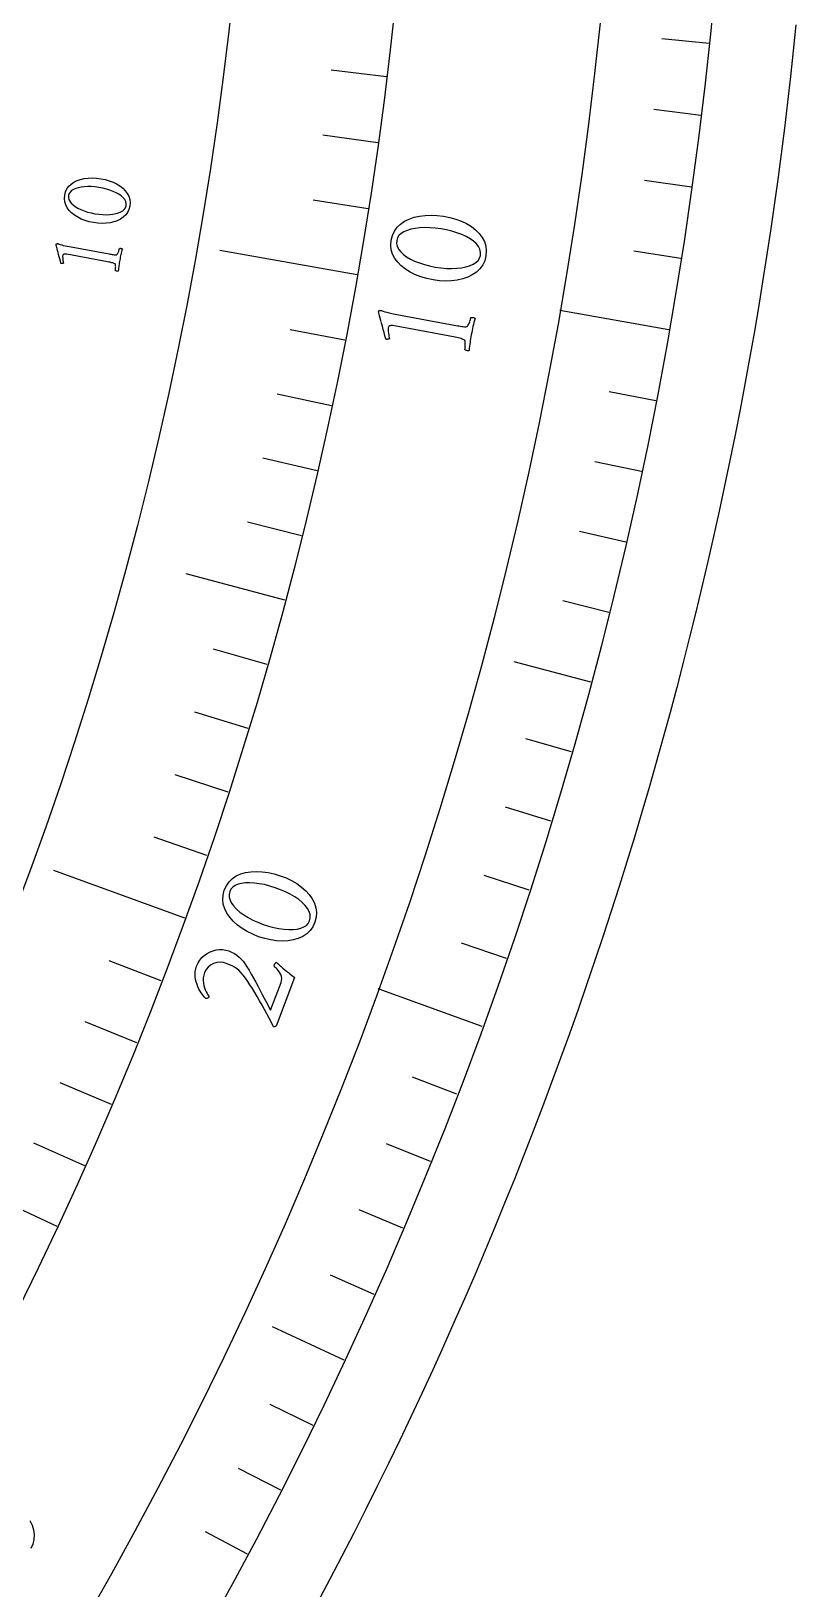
# Model space of a CAD drawing. Header units: millimetres. Extents: x -60 to 60, y -60 to 77.
# Drawn here: x 48.84 to 59.71, y -28.1 to -5.97 of the extents above; entities that cross this region are included whole.
import ezdxf

# ---------------------------------------------------------------- set-up
doc = ezdxf.new("R2010")
doc.units = ezdxf.units.MM
for name, color, linetype in [('CUT_OUTER', 1, 'Continuous'), ('ENGRAVE', 7, 'Continuous'), ('ENGRAVE_FINE', 8, 'Continuous'), ('TEXT', 5, 'Continuous')]:
    doc.layers.add(name, color=color, linetype=linetype)

msp = doc.modelspace()

# ---------------------------------------------------------------- linework, layer by layer
at = {"layer": 'CUT_OUTER'}
msp.add_lwpolyline([(59.7111, -5.881), (59.6739, -6.2473), (59.6344, -6.6133), (59.5927, -6.9791), (59.5488, -7.3446), (59.5026, -7.7099), (59.4542, -8.0748), (59.4035, -8.4395), (59.3506, -8.8038), (59.2955, -9.1678), (59.2381, -9.5315), (59.1785, -9.8948), (59.1167, -10.2577), (59.0526, -10.6203), (58.9863, -10.9824), (58.9178, -11.3441), (58.8471, -11.7054), (58.7742, -12.0663), (58.699, -12.4267), (58.6217, -12.7866), (58.5421, -13.1461), (58.4604, -13.505), (58.3764, -13.8635), (58.2902, -14.2214), (58.2019, -14.5788), (58.1113, -14.9357), (58.0186, -15.2919), (57.9237, -15.6476), (57.8266, -16.0028), (57.7273, -16.3573), (57.6258, -16.7112), (57.5222, -17.0645), (57.4164, -17.4171), (57.3085, -17.7691), (57.1984, -18.1204), (57.0861, -18.471), (56.9717, -18.8209), (56.8551, -19.1701), (56.7364, -19.5186), (56.6156, -19.8664), (56.4926, -20.2134), (56.3676, -20.5596), (56.2403, -20.9051), (56.111, -21.2498), (55.9796, -21.5937), (55.846, -21.9368), (55.7104, -22.279), (55.5726, -22.6204), (55.4328, -22.961), (55.2908, -23.3007), (55.1468, -23.6395), (55.0007, -23.9775), (54.8526, -24.3145), (54.7024, -24.6506), (54.5501, -24.9858), (54.3957, -25.32), (54.2394, -25.6533), (54.0809, -25.9856), (53.9205, -26.317), (53.758, -26.6473), (53.5935, -26.9767), (53.4269, -27.305), (53.2584, -27.6323), (53.0878, -27.9586), (52.9153, -28.2838)], dxfattribs=at)
at = {"layer": 'ENGRAVE'}
for points in [[(53.4751, -9.4291), (51.5251, -9.0853)], [(57.9067, -10.2105), (56.3556, -9.937)], [(52.4498, -14.0539), (51.0472, -13.6781)], [(56.7964, -15.2186), (55.7098, -14.9274)], [(51.0253, -18.5717), (49.1647, -17.8945)], [(55.2539, -20.1108), (53.7739, -19.5721)], [(49.2125, -22.9482), (47.8966, -22.3345)], [(53.2909, -24.85), (52.2713, -24.3745)]]:
    msp.add_lwpolyline(points, dxfattribs=at)
for radius in [58.8, 58.8, 57.225, 54.3, 54.3, 51.99]:
    msp.add_circle((0, 0), radius, dxfattribs=at)
at = {"layer": 'ENGRAVE_FINE'}
for points in [[(58.4779, -6.1463), (57.8066, -6.0757)], [(53.8953, -6.6175), (53.1092, -6.521)], [(58.3617, -7.1659), (57.6917, -7.0837)], [(53.7716, -7.5571), (52.9873, -7.4469)], [(58.2278, -8.1834), (57.5593, -8.0894)], [(53.6315, -8.4944), (52.8492, -8.3705)], [(58.0761, -9.1983), (57.4094, -9.0928)], [(53.3024, -10.3609), (52.5249, -10.2098)], [(53.1134, -11.2896), (52.3387, -11.1249)], [(57.7197, -11.2196), (57.0571, -11.0908)], [(52.9083, -12.2148), (52.1366, -12.0367)], [(57.5151, -12.2252), (56.8548, -12.0849)], [(52.6871, -13.1364), (51.9186, -12.9448)], [(57.293, -13.2271), (56.6353, -13.0753)], [(57.0534, -14.225), (56.3984, -14.0617)], [(52.1965, -14.9671), (51.4352, -14.7488)], [(51.9273, -15.8758), (51.17, -15.6442)], [(56.5222, -16.2075), (55.8733, -16.0214)], [(51.6424, -16.7796), (50.8891, -16.5349)], [(56.2307, -17.1915), (55.5852, -16.9941)], [(51.3417, -17.6784), (50.5928, -17.4205)], [(55.9221, -18.1702), (55.2802, -17.9616)], [(55.5965, -19.1434), (54.9583, -18.9236)], [(50.6934, -19.4594), (49.954, -19.1756)], [(50.3461, -20.3411), (49.6118, -20.0444)], [(49.9834, -21.2167), (49.2544, -20.9072)], [(54.8945, -21.072), (54.2644, -20.8301)], [(49.6055, -22.0858), (48.882, -21.7637)], [(54.5184, -22.0269), (53.8926, -21.774)], [(54.1257, -22.975), (53.5043, -22.7112)], [(53.7165, -23.9161), (53.0998, -23.6416)], [(52.8491, -25.7762), (52.2424, -25.4803)], [(52.3912, -26.6946), (51.7898, -26.3882)], [(51.9173, -27.6049), (51.3213, -27.288)]]:
    msp.add_lwpolyline(points, dxfattribs=at)
at = {"layer": 'TEXT'}
for points in [[(49.3209, -8.2993), (49.3329, -8.2518), (49.3521, -8.2096), (49.3786, -8.1725), (49.4122, -8.1406), (49.4518, -8.1138), (49.4959, -8.092), (49.5446, -8.0752), (49.5978, -8.0634), (49.6542, -8.0565), (49.7123, -8.0544), (49.7722, -8.0572), (49.8338, -8.0649), (49.8948, -8.0771), (49.9524, -8.0935), (50.0069, -8.1141), (50.0581, -8.139), (50.1048, -8.1676), (50.1456, -8.1996), (50.1806, -8.2349), (50.2098, -8.2735), (50.2316, -8.3151), (50.2448, -8.3592), (50.2494, -8.4058), (50.2453, -8.4548), (50.2333, -8.5013), (50.2139, -8.543), (50.1871, -8.58), (50.1528, -8.6123), (50.1125, -8.6397), (50.0678, -8.6619), (50.0187, -8.6792), (49.9652, -8.6913), (49.9086, -8.6983), (49.8504, -8.7002), (49.7904, -8.697), (49.7289, -8.6886), (49.6681, -8.6757), (49.6106, -8.6586), (49.5564, -8.6374), (49.5055, -8.6121), (49.4591, -8.5831), (49.4187, -8.551), (49.3842, -8.5155), (49.3557, -8.4769), (49.3343, -8.4356), (49.3214, -8.3922), (49.3169, -8.3468), (49.3209, -8.2993)], [(49.375, -8.3009), (49.3736, -8.3302), (49.3794, -8.3586), (49.3925, -8.3861), (49.4128, -8.4127), (49.4392, -8.438), (49.4707, -8.4616), (49.5074, -8.4837), (49.5491, -8.5041), (49.5949, -8.5225), (49.6438, -8.5384), (49.6957, -8.5518), (49.7507, -8.5628), (49.8056, -8.5708), (49.8587, -8.5754), (49.9101, -8.5767), (49.9596, -8.5746), (50.0061, -8.5694), (50.0483, -8.5612), (50.0862, -8.5501), (50.1197, -8.536), (50.1477, -8.5191), (50.169, -8.4995), (50.1835, -8.477), (50.1914, -8.4518), (50.193, -8.4201), (50.187, -8.39), (50.1734, -8.3615), (50.1521, -8.3345), (50.1243, -8.3093), (50.0914, -8.286), (50.0532, -8.2646), (50.0098, -8.2451), (49.9625, -8.2278), (49.9128, -8.2127), (49.8606, -8.2001), (49.8059, -8.1897), (49.7505, -8.182), (49.6975, -8.1777), (49.6468, -8.1766), (49.5985, -8.1788), (49.5536, -8.1841), (49.5128, -8.1924), (49.4763, -8.2035), (49.4441, -8.2176), (49.4171, -8.2345), (49.3967, -8.254), (49.3826, -8.2761), (49.375, -8.3009)], [(53.9608, -8.9393), (53.978, -8.8705), (54.0057, -8.8093), (54.044, -8.7555), (54.0928, -8.7091), (54.1502, -8.6701), (54.2142, -8.6382), (54.2849, -8.6136), (54.3622, -8.5961), (54.4441, -8.5858), (54.5286, -8.5825), (54.6158, -8.5862), (54.7055, -8.5969), (54.7942, -8.6143), (54.8782, -8.6378), (54.9575, -8.6674), (55.0322, -8.7032), (55.1002, -8.7445), (55.1598, -8.7908), (55.2109, -8.8421), (55.2535, -8.8982), (55.2855, -8.9587), (55.3049, -9.0228), (55.3117, -9.0907), (55.3059, -9.1621), (55.2887, -9.2298), (55.2606, -9.2907), (55.2216, -9.3447), (55.1717, -9.3918), (55.1132, -9.4318), (55.0483, -9.4643), (54.9769, -9.4894), (54.899, -9.5072), (54.8167, -9.5175), (54.732, -9.5203), (54.6449, -9.5156), (54.5553, -9.5035), (54.4669, -9.4847), (54.3833, -9.4599), (54.3044, -9.4291), (54.2303, -9.3925), (54.1628, -9.3505), (54.1039, -9.3038), (54.0537, -9.2525), (54.0121, -9.1965), (53.9808, -9.1367), (53.9619, -9.074), (53.9552, -9.0081), (53.9608, -8.9393)], [(54.0395, -8.9415), (54.0376, -8.984), (54.0462, -9.0251), (54.0653, -9.0649), (54.0949, -9.1034), (54.1334, -9.14), (54.1794, -9.1743), (54.2327, -9.2062), (54.2934, -9.2358), (54.3601, -9.2623), (54.4312, -9.2854), (54.5068, -9.3048), (54.5868, -9.3207), (54.6667, -9.3321), (54.744, -9.3387), (54.8187, -9.3405), (54.8907, -9.3374), (54.9584, -9.3297), (55.0197, -9.3177), (55.0747, -9.3014), (55.1235, -9.2809), (55.1642, -9.2562), (55.1951, -9.2274), (55.2162, -9.1947), (55.2275, -9.158), (55.2298, -9.1118), (55.2209, -9.0679), (55.201, -9.0264), (55.1699, -8.9873), (55.1294, -8.9507), (55.0814, -8.917), (55.0257, -8.8861), (54.9625, -8.8579), (54.8936, -8.8329), (54.8212, -8.8113), (54.7452, -8.7932), (54.6657, -8.7784), (54.585, -8.7676), (54.5078, -8.7615), (54.4342, -8.7602), (54.364, -8.7636), (54.2986, -8.7715), (54.2394, -8.7837), (54.1864, -8.8), (54.1395, -8.8205), (54.1005, -8.8451), (54.0708, -8.8734), (54.0504, -8.9055), (54.0395, -8.9415)], [(49.93, -9.2453), (49.3512, -9.1381), (49.3369, -9.1359), (49.3249, -9.135), (49.3151, -9.1353), (49.3075, -9.1368), (49.3017, -9.1397), (49.2971, -9.1441), (49.2937, -9.1499), (49.2916, -9.1571), (49.2906, -9.1663), (49.2906, -9.1779), (49.2915, -9.192), (49.2934, -9.2084), (49.2958, -9.2251), (49.298, -9.2397), (49.3002, -9.2522), (49.3022, -9.2626), (49.2957, -9.2673), (49.289, -9.2703), (49.2821, -9.2715), (49.2749, -9.271), (49.2748, -9.271), (49.2745, -9.2709), (49.274, -9.2708), (49.2734, -9.2707), (49.2708, -9.27), (49.2688, -9.2691), (49.2674, -9.2679), (49.2666, -9.2664), (49.2588, -9.2351), (49.2508, -9.2041), (49.2427, -9.1733), (49.2344, -9.1427), (49.2264, -9.1136), (49.2191, -9.0871), (49.2126, -9.0632), (49.2068, -9.0418), (49.2021, -9.0242), (49.1988, -9.0114), (49.1968, -9.0034), (49.1963, -9.0002), (49.1968, -8.9974), (49.198, -8.9941), (49.2001, -8.9916), (49.2033, -8.9898), (49.2074, -8.9888), (49.2119, -8.9882), (49.216, -8.9878), (49.2196, -8.9874), (49.2229, -8.9872), (49.2251, -8.9879), (49.2316, -8.9903), (49.2425, -8.9941), (49.2578, -8.9995), (49.2771, -9.0057), (49.3004, -9.0118), (49.3275, -9.0179), (49.3586, -9.0239), (49.9509, -9.1322), (49.9667, -9.1351), (49.982, -9.1377), (49.9968, -9.1402), (50.0111, -9.1425), (50.0245, -9.1442), (50.0368, -9.1451), (50.0478, -9.1451), (50.0578, -9.1442), (50.0618, -9.1423), (50.066, -9.1384), (50.0704, -9.1325), (50.075, -9.1245), (50.0795, -9.1153), (50.0835, -9.1057), (50.0872, -9.0957), (50.0904, -9.0854), (50.0932, -9.0757), (50.0954, -9.0675), (50.097, -9.0608), (50.0981, -9.0556), (50.1019, -9.0543), (50.1068, -9.0536), (50.1127, -9.0536), (50.1195, -9.0542), (50.1263, -9.0555), (50.1318, -9.0574), (50.1361, -9.0599), (50.1391, -9.0631), (50.1338, -9.0845), (50.1287, -9.105), (50.1239, -9.1245), (50.1193, -9.1432), (50.1149, -9.1618), (50.1106, -9.1812), (50.1065, -9.2014), (50.1025, -9.2224), (50.0989, -9.2426), (50.0958, -9.2619), (50.0931, -9.2804), (50.0908, -9.298), (50.0887, -9.3158), (50.0864, -9.3349), (50.084, -9.3553), (50.0814, -9.377), (50.0774, -9.3789), (50.0725, -9.3797), (50.0667, -9.3795), (50.0599, -9.3783), (50.0532, -9.3764), (50.0478, -9.3743), (50.0435, -9.3719), (50.0404, -9.3693), (50.0412, -9.3641), (50.0421, -9.3572), (50.0429, -9.3488), (50.0438, -9.3387), (50.0444, -9.3279), (50.0446, -9.3174), (50.0442, -9.307), (50.0433, -9.2967), (50.0418, -9.2877), (50.0398, -9.2809), (50.0372, -9.2762), (50.0339, -9.2737), (50.025, -9.2693), (50.0147, -9.2652), (50.003, -9.2614), (49.9899, -9.2579), (49.9758, -9.2547), (49.9611, -9.2515), (49.9459, -9.2484), (49.93, -9.2453)], [(54.847, -10.3134), (54.0055, -10.1551), (53.9848, -10.1518), (53.9672, -10.1504), (53.953, -10.1508), (53.9419, -10.153), (53.9334, -10.1571), (53.9267, -10.1634), (53.9218, -10.1718), (53.9188, -10.1823), (53.9173, -10.1956), (53.9172, -10.2125), (53.9185, -10.2328), (53.9212, -10.2568), (53.9245, -10.2809), (53.9277, -10.3021), (53.9308, -10.3202), (53.9338, -10.3354), (53.9243, -10.3421), (53.9146, -10.3464), (53.9044, -10.3481), (53.894, -10.3473), (53.8938, -10.3473), (53.8934, -10.3472), (53.8928, -10.3471), (53.8918, -10.3469), (53.888, -10.3459), (53.8851, -10.3445), (53.8831, -10.3428), (53.882, -10.3407), (53.8708, -10.2952), (53.8593, -10.2501), (53.8476, -10.2055), (53.8356, -10.1612), (53.8241, -10.119), (53.8136, -10.0805), (53.8041, -10.0458), (53.7958, -10.0148), (53.789, -9.9892), (53.7841, -9.9707), (53.7813, -9.9591), (53.7805, -9.9546), (53.7813, -9.9504), (53.783, -9.9457), (53.7861, -9.9421), (53.7907, -9.9395), (53.7968, -9.9381), (53.8033, -9.9372), (53.8092, -9.9366), (53.8145, -9.9361), (53.8193, -9.9357), (53.8224, -9.9368), (53.8319, -9.9402), (53.8478, -9.9459), (53.8699, -9.9538), (53.8981, -9.9628), (53.9319, -9.9717), (53.9714, -9.9807), (54.0165, -9.9895), (54.8777, -10.1488), (54.9008, -10.153), (54.923, -10.1569), (54.9446, -10.1605), (54.9653, -10.1639), (54.9848, -10.1665), (55.0026, -10.1678), (55.0187, -10.1678), (55.0332, -10.1665), (55.039, -10.1638), (55.0452, -10.1582), (55.0516, -10.1495), (55.0583, -10.1378), (55.0648, -10.1244), (55.0707, -10.1105), (55.0761, -10.096), (55.0808, -10.081), (55.0849, -10.0668), (55.0881, -10.0549), (55.0905, -10.0451), (55.0921, -10.0376), (55.0977, -10.0356), (55.1047, -10.0346), (55.1133, -10.0346), (55.1233, -10.0355), (55.1331, -10.0374), (55.1412, -10.0402), (55.1474, -10.0439), (55.1518, -10.0485), (55.144, -10.0797), (55.1365, -10.1095), (55.1294, -10.138), (55.1227, -10.1652), (55.1162, -10.1924), (55.1099, -10.2206), (55.1039, -10.25), (55.098, -10.2806), (55.0927, -10.31), (55.088, -10.3381), (55.084, -10.365), (55.0806, -10.3906), (55.0774, -10.4165), (55.074, -10.4444), (55.0704, -10.4741), (55.0665, -10.5057), (55.0607, -10.5084), (55.0536, -10.5097), (55.0451, -10.5094), (55.0353, -10.5075), (55.0256, -10.5048), (55.0176, -10.5017), (55.0114, -10.4982), (55.0069, -10.4944), (55.0081, -10.4867), (55.0094, -10.4768), (55.0107, -10.4645), (55.0121, -10.4498), (55.013, -10.4341), (55.0133, -10.4187), (55.0128, -10.4035), (55.0115, -10.3887), (55.0094, -10.3755), (55.0065, -10.3655), (55.0027, -10.3587), (54.998, -10.3551), (54.985, -10.3486), (54.97, -10.3426), (54.953, -10.337), (54.934, -10.3319), (54.9135, -10.3271), (54.8922, -10.3224), (54.87, -10.3178), (54.847, -10.3134)], [(51.5887, -18.1736), (51.6176, -18.1089), (51.6556, -18.0534), (51.7026, -18.0071), (51.7587, -17.9699), (51.822, -17.9414), (51.8905, -17.9212), (51.9644, -17.9092), (52.0436, -17.9054), (52.1261, -17.9095), (52.2099, -17.9209), (52.2951, -17.9396), (52.3815, -17.9658), (52.4659, -17.9983), (52.5445, -18.036), (52.6175, -18.079), (52.6848, -18.1272), (52.7447, -18.1798), (52.7953, -18.2357), (52.8367, -18.295), (52.8689, -18.3577), (52.8899, -18.4228), (52.8979, -18.4894), (52.8929, -18.5573), (52.8747, -18.6267), (52.846, -18.6904), (52.8077, -18.7454), (52.76, -18.7918), (52.7027, -18.8296), (52.6381, -18.8588), (52.5685, -18.8795), (52.4938, -18.8919), (52.414, -18.8958), (52.3312, -18.8917), (52.2473, -18.8797), (52.1623, -18.86), (52.0762, -18.8325), (51.9924, -18.7987), (51.9144, -18.7597), (51.842, -18.7157), (51.7754, -18.6667), (51.7162, -18.6137), (51.6664, -18.5575), (51.6258, -18.4983), (51.5945, -18.4359), (51.5742, -18.3716), (51.5664, -18.3065), (51.5713, -18.2405), (51.5887, -18.1736)], [(51.6658, -18.1895), (51.6566, -18.231), (51.6579, -18.273), (51.6698, -18.3155), (51.6923, -18.3585), (51.7239, -18.4013), (51.7632, -18.4431), (51.8102, -18.4837), (51.8648, -18.5234), (51.9259, -18.5612), (51.9919, -18.5962), (52.063, -18.6285), (52.139, -18.658), (52.2157, -18.6831), (52.2907, -18.7031), (52.3639, -18.7177), (52.4354, -18.7272), (52.5033, -18.7313), (52.5658, -18.7302), (52.6228, -18.7237), (52.6744, -18.712), (52.7188, -18.6947), (52.7542, -18.6718), (52.7807, -18.6432), (52.7982, -18.609), (52.8085, -18.5639), (52.8074, -18.5192), (52.7949, -18.4749), (52.7711, -18.4309), (52.7376, -18.3879), (52.6962, -18.3463), (52.6467, -18.3062), (52.5893, -18.2675), (52.5258, -18.2309), (52.4583, -18.1971), (52.3866, -18.166), (52.3108, -18.1376), (52.2333, -18.113), (52.1583, -18.0936), (52.086, -18.0795), (52.0163, -18.0707), (51.9505, -18.0671), (51.8901, -18.0688), (51.8351, -18.0757), (51.7854, -18.0878), (51.7426, -18.1051), (51.7085, -18.1279), (51.6829, -18.156), (51.6658, -18.1895)], [(52.3269, -19.1956), (52.3484, -19.2152), (52.3714, -19.2357), (52.396, -19.257), (52.4221, -19.2792), (52.4485, -19.3014), (52.474, -19.3226), (52.4985, -19.343), (52.522, -19.3624), (52.5431, -19.3798), (52.5606, -19.3941), (52.5742, -19.4052), (52.5841, -19.4132), (52.324, -20.1039), (52.3204, -20.1061), (52.3162, -20.1082), (52.3113, -20.1102), (52.3057, -20.112), (52.3001, -20.1135), (52.2953, -20.1142), (52.2912, -20.1141), (52.2878, -20.1133), (52.2569, -20.0533), (52.2251, -19.9924), (52.1924, -19.9306), (52.1589, -19.8681), (52.1247, -19.8057), (52.0904, -19.7445), (52.0559, -19.6845), (52.0213, -19.6256), (51.9869, -19.5692), (51.9535, -19.5163), (51.9211, -19.4671), (51.8896, -19.4214), (51.8566, -19.3776), (51.8244, -19.3403), (51.7929, -19.3096), (51.7622, -19.2853), (51.7311, -19.2652), (51.6985, -19.2469), (51.6642, -19.2305), (51.6284, -19.216), (51.5783, -19.2016), (51.5293, -19.1965), (51.4815, -19.2005), (51.435, -19.2136), (51.3926, -19.2349), (51.3573, -19.2635), (51.329, -19.2995), (51.3078, -19.3428), (51.2957, -19.3813), (51.2889, -19.4189), (51.2872, -19.4557), (51.2908, -19.4917), (51.2979, -19.526), (51.3068, -19.5578), (51.3175, -19.5872), (51.33, -19.6142), (51.3427, -19.6379), (51.3539, -19.6577), (51.3638, -19.6736), (51.3723, -19.6854), (51.3692, -19.6912), (51.3644, -19.6964), (51.3578, -19.7012), (51.3496, -19.7054), (51.3413, -19.7087), (51.3345, -19.7108), (51.3292, -19.7115), (51.3254, -19.711), (51.3164, -19.7026), (51.3052, -19.6903), (51.2918, -19.6743), (51.2763, -19.6544), (51.26, -19.6311), (51.2441, -19.6051), (51.2287, -19.5763), (51.2138, -19.5447), (51.2004, -19.511), (51.1894, -19.4763), (51.1809, -19.4403), (51.1749, -19.4031), (51.1725, -19.3653), (51.175, -19.3271), (51.1823, -19.2887), (51.1945, -19.2499), (51.2147, -19.2053), (51.24, -19.1649), (51.2704, -19.1288), (51.3061, -19.0971), (51.3452, -19.0701), (51.3863, -19.0484), (51.4293, -19.0319), (51.4743, -19.0206), (51.5199, -19.015), (51.5646, -19.0155), (51.6085, -19.022), (51.6517, -19.0347), (51.693, -19.0521), (51.7318, -19.0728), (51.7678, -19.0968), (51.8012, -19.1242), (51.8321, -19.1544), (51.8606, -19.1869), (51.8869, -19.2217), (51.9108, -19.2589), (51.941, -19.3104), (51.9719, -19.3643), (52.0035, -19.4207), (52.0356, -19.4795), (52.0675, -19.5388), (52.0983, -19.5964), (52.1279, -19.6524), (52.1563, -19.7067), (52.1828, -19.7575), (52.2065, -19.803), (52.2274, -19.8431), (52.2456, -19.8778), (52.3943, -19.4824), (52.4025, -19.4533), (52.4049, -19.4251), (52.4016, -19.3979), (52.3927, -19.3715), (52.3782, -19.3451), (52.3586, -19.3175), (52.3338, -19.2887), (52.3037, -19.2588), (52.2995, -19.2539), (52.2974, -19.2478), (52.2975, -19.2405), (52.2998, -19.2319), (52.3013, -19.2284), (52.3038, -19.2241), (52.3071, -19.219), (52.3113, -19.213), (52.3158, -19.2071), (52.3199, -19.2023), (52.3236, -19.1984), (52.3269, -19.1956)]]:
    msp.add_lwpolyline(points, close=True, dxfattribs=at)
msp.add_lwpolyline([(48.8266, -27.1265), (48.8571, -27.1921), (48.8779, -27.2594), (48.8873, -27.3272), (48.8837, -27.3941), (48.8669, -27.4602), (48.8369, -27.5253)], dxfattribs=at)

doc.saveas('drawing.dxf')
